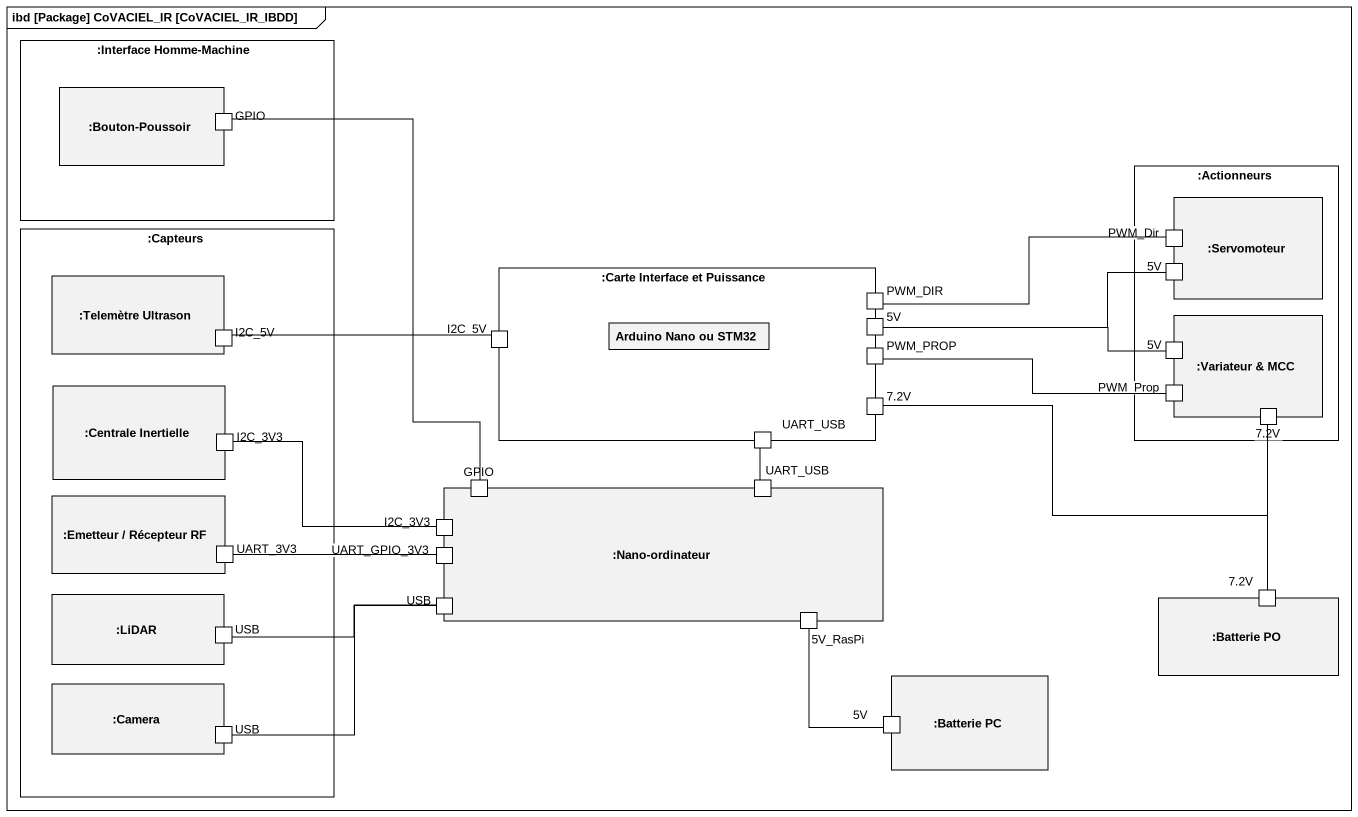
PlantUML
@startuml
mainframe ibd [Package] CoVACIEL_IR [CoVACIEL_IR_IBDD]
rectangle ":Interface Homme-Machine" as Interface_Homme_Machine {
  rectangle ":Bouton-Poussoir" as Bouton_Poussoir {
    port GPIO
  }
}
rectangle ":Actionneurs" as Actionneurs {
  rectangle ":Servomoteur" as Servomoteur {
    port PWM_Dir
    port "5V" as p5V
  }
  rectangle ":Variateur & MCC" as Variateur_MCC {
    port "5V" as p5V_3
    port PWM_Prop
    port "7.2V" as p7_2V_2
  }
}
rectangle ":Capteurs" as Capteurs {
  rectangle ":Telemètre Ultrason" as Telemètre_Ultrason {
    port I2C_5V
  }
  rectangle ":Centrale Inertielle" as Centrale_Inertielle {
    port I2C_3V3
  }
  rectangle ":Emetteur / Récepteur RF" as Emetteur_Récepteur_RF {
    port UART_3V3
  }
  rectangle ":LiDAR" as LiDAR {
    port USB
  }
  rectangle ":Camera" as Camera {
    port "USB" as USB_3
  }
}
rectangle ":Carte Interface et Puissance" as Carte_Interface_et_Puissance {
  port PWM_DIR
  port "I2C_5V" as I2C_5V_2
  rectangle "Arduino Nano ou STM32" as Arduino_Nano_ou_STM32
  port "5V" as p5V_2
  port PWM_PROP
  port UART_USB
  port "7.2V" as p7_2V
}
rectangle ":Nano-ordinateur" as Nano_ordinateur {
  port "GPIO" as GPIO_2
  port "UART_USB" as UART_USB_2
  port "I2C_3V3" as I2C_3V3_2
  port UART_GPIO_3V3
  port "USB" as USB_2
  port "5V_RasPi" as p5V_RasPi
}
rectangle ":Batterie PO" as Batterie_PO {
  port "7.2V" as p7_2V_3
}
rectangle ":Batterie PC" as Batterie_PC {
  port "5V" as p5V_4
}
GPIO -- GPIO_2
PWM_DIR -right- PWM_Dir
I2C_5V_2 -left- I2C_5V
p5V_2 -right- p5V
p5V_2 -right- p5V_3
PWM_PROP -right- PWM_Prop
UART_USB_2 -up- UART_USB
I2C_3V3_2 -left- I2C_3V3
UART_GPIO_3V3 -left- UART_3V3
p7_2V_3 -left- p7_2V
p7_2V_3 -up- p7_2V_2
USB -right- USB_2
USB_2 -left- USB_3
p5V_4 -up- p5V_RasPi
@enduml
